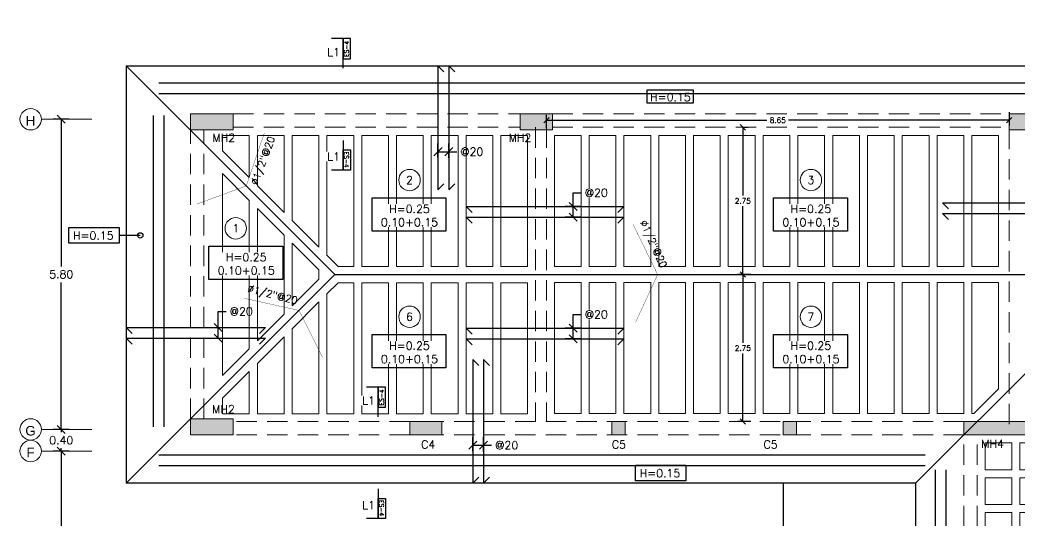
# Model space of a CAD drawing. Header units: metres. Extents: x -44 to 358, y -246 to 48.
# Drawn here: x 112.18 to 130.87, y -27.62 to -18.27 of the extents above; entities that cross this region are included whole.
import ezdxf
from ezdxf.enums import TextEntityAlignment as Align

# ---------------------------------------------------------------- set-up
doc = ezdxf.new("R2010")
doc.units = ezdxf.units.M
doc.header["$LTSCALE"] = 0.3
doc.header["$PDMODE"] = 3
doc.linetypes.add('Grid Line 1_2_', pattern=[22.225, 12.7, -3.175, 3.175, -3.175])
doc.linetypes.add('HIDDEN', pattern=[9.525, 6.35, -3.175])
for name, color, linetype, lineweight in [('0-S-GRID', 1, 'Continuous', 9), ('0-S-GRID-IDEN', 1, 'Continuous', 9), ('BOVEDILLA', 8, 'Continuous', 5), ('Columnas', 7, 'Continuous', 18), ('VIGAS', 1, 'HIDDEN', 15)]:
    doc.layers.add(name, color=color, linetype=linetype, lineweight=lineweight)
for name, color, linetype in [('ACERO', 5, 'Continuous'), ('BP', 3, 'Continuous'), ('DIMCOL', 4, 'Continuous'), ('DIMTEXTO', 4, 'Continuous'), ('HATCH', 8, 'Continuous'), ('REBAR', 5, 'Continuous'), ('TEXTOS', 4, 'Continuous')]:
    doc.layers.add(name, color=color, linetype=linetype)
doc.styles.add('Arial_2', font='arial.ttf', dxfattribs={"height": 0.2})
doc.styles.add('SMPLEX', font='simplex.shx')
doc.dimstyles.new('DIM-50', dxfattribs={"dimscale": 0.5, "dimtxt": 0.2, "dimasz": 0.2, "dimexe": 0.2, "dimexo": 0.2, "dimgap": 0.1, "dimtad": 0, "dimtih": 1, "dimtoh": 1, "dimzin": 0, "dimdsep": 46, "dimtxsty": 'SMPLEX', "dimblk1": 'OBLIQUE', "dimblk2": 'OBLIQUE', "dimsah": 1, "dimcen": 0.2, "dimclrd": 4, "dimclre": 4, "dimclrt": 4, "dimadec": 0, "dimazin": 0, "dimtfac": 1, "dimtmove": 0, "dimatfit": 3, "dimldrblk": 'OPEN30', "dimfxl": 0.3, "dimfxlon": 1, "dimtfill": 1, "dimtolj": 1, "dimtzin": 0, "dimarcsym": 0})
doc.dimstyles.new('DIM-75', dxfattribs={"dimscale": 0.75, "dimtxt": 0.2, "dimasz": 0.2, "dimexe": 0.2, "dimexo": 0.2, "dimgap": 0.1, "dimtad": 0, "dimtih": 1, "dimtoh": 1, "dimzin": 0, "dimdsep": 46, "dimtxsty": 'SMPLEX', "dimblk1": 'OBLIQUE', "dimblk2": 'OBLIQUE', "dimsah": 1, "dimcen": 0.2, "dimclrd": 4, "dimclre": 4, "dimclrt": 4, "dimadec": 0, "dimazin": 0, "dimtfac": 1, "dimtmove": 0, "dimatfit": 3, "dimldrblk": 'OBLIQUE', "dimfxl": 0.2, "dimfxlon": 1, "dimtfill": 1, "dimtolj": 1, "dimtzin": 0, "dimarcsym": 0})

# ---------------------------------------------------------------- blocks, each defined once
blk = doc.blocks.new('_OBLIQUE')
at = {"color": 0, "linetype": 'ByBlock'}
blk.add_line((-0.5, -0.5), (0.5, 0.5), dxfattribs=at)
blk = doc.blocks.new('*D1159')
at = {"layer": 'DEFPOINTS', "color": 0, "ltscale": 0.2, "transparency": 16777216}
for p in [(112.955, -26.328), (113.268, -26.328), (113.268, -31.922)]:
    blk.add_point(p, dxfattribs=at)
at = {"layer": 'DIMTEXTO', "color": 4, "lineweight": -2, "ltscale": 0.2, "transparency": 16777216}
for p, q in [((113.105, -26.328), (112.805, -26.328)), ((112.955, -26.328), (112.955, -28.975)), ((112.955, -31.922), (112.955, -29.275)), ((113.105, -31.922), (112.805, -31.922))]:
    blk.add_line(p, q, dxfattribs=at)
at = {"layer": 'DIMTEXTO', "color": 4, "lineweight": -2, "ltscale": 0.2, "transparency": 16777216, "xscale": 0.15, "yscale": 0.15, "zscale": 0.15}
for p, rotation in [((112.955, -26.328), 90), ((112.955, -31.922), 270)]:
    blk.add_blockref('_OBLIQUE', p, dxfattribs=dict(at, rotation=rotation))
at = {"layer": 'DIMTEXTO', "color": 4, "ltscale": 0.2, "transparency": 16777216, "insert": (112.955, -29.125), "char_height": 0.15, "attachment_point": 5, "style": 'SMPLEX', "bg_fill": 3, "box_fill_scale": 1.1, "bg_fill_color": 256, "bg_fill_true_color": 13158600, "bg_fill_transparency": 0}
blk.add_mtext('\\A1;5.59', dxfattribs=at)
blk = doc.blocks.new('*D1160')
at = {"layer": 'DEFPOINTS', "color": 0, "ltscale": 0.2, "transparency": 16777216}
for p in [(112.955, -25.924), (113.268, -25.924), (113.268, -26.328)]:
    blk.add_point(p, dxfattribs=at)
at = {"layer": 'DIMTEXTO', "color": 4, "lineweight": -2, "ltscale": 0.2, "transparency": 16777216}
for p, q in [((112.955, -25.924), (112.955, -25.774)), ((113.105, -25.924), (112.805, -25.924)), ((112.955, -25.924), (112.955, -25.976)), ((113.105, -26.328), (112.805, -26.328)), ((112.955, -26.328), (112.955, -26.276)), ((112.955, -26.328), (112.955, -26.478))]:
    blk.add_line(p, q, dxfattribs=at)
at = {"layer": 'DIMTEXTO', "color": 4, "lineweight": -2, "ltscale": 0.2, "transparency": 16777216, "xscale": 0.15, "yscale": 0.15, "zscale": 0.15}
for p, rotation in [((112.955, -25.924), 270), ((112.955, -26.328), 90)]:
    blk.add_blockref('_OBLIQUE', p, dxfattribs=dict(at, rotation=rotation))
at = {"layer": 'DIMTEXTO', "color": 4, "ltscale": 0.2, "transparency": 16777216, "insert": (112.955, -26.126), "char_height": 0.15, "attachment_point": 5, "style": 'SMPLEX', "bg_fill": 3, "box_fill_scale": 1.1, "bg_fill_color": 256, "bg_fill_true_color": 13158600, "bg_fill_transparency": 0}
blk.add_mtext('\\A1;0.40', dxfattribs=at)
blk = doc.blocks.new('*D1161')
at = {"layer": 'DEFPOINTS', "color": 0, "ltscale": 0.2, "transparency": 16777216}
for p in [(112.955, -20.128), (113.268, -20.128), (113.268, -25.924)]:
    blk.add_point(p, dxfattribs=at)
at = {"layer": 'DIMTEXTO', "color": 4, "lineweight": -2, "ltscale": 0.2, "transparency": 16777216}
for p, q in [((113.105, -20.128), (112.805, -20.128)), ((112.955, -20.128), (112.955, -22.876)), ((112.955, -25.924), (112.955, -23.176)), ((113.105, -25.924), (112.805, -25.924))]:
    blk.add_line(p, q, dxfattribs=at)
at = {"layer": 'DIMTEXTO', "color": 4, "lineweight": -2, "ltscale": 0.2, "transparency": 16777216, "xscale": 0.15, "yscale": 0.15, "zscale": 0.15}
for p, rotation in [((112.955, -20.128), 90), ((112.955, -25.924), 270)]:
    blk.add_blockref('_OBLIQUE', p, dxfattribs=dict(at, rotation=rotation))
at = {"layer": 'DIMTEXTO', "color": 4, "ltscale": 0.2, "transparency": 16777216, "insert": (112.955, -23.026), "char_height": 0.15, "attachment_point": 5, "style": 'SMPLEX', "bg_fill": 3, "box_fill_scale": 1.1, "bg_fill_color": 256, "bg_fill_true_color": 13158600, "bg_fill_transparency": 0}
blk.add_mtext('\\A1;5.80', dxfattribs=at)
blk = doc.blocks.new('*D1168')
at = {"layer": 'DEFPOINTS', "color": 0, "transparency": 16777216}
for p in [(115.213, -24.017), (115.886, -24.017), (115.213, -24.217)]:
    blk.add_point(p, dxfattribs=at)
at = {"layer": 'DIMTEXTO', "color": 4, "lineweight": -2, "transparency": 16777216}
for p, q in [((115.886, -24.017), (115.886, -23.719)), ((115.886, -23.719), (116.036, -23.719)), ((115.736, -24.017), (116.036, -24.017)), ((115.886, -24.217), (115.886, -24.017)), ((115.736, -24.217), (116.036, -24.217))]:
    blk.add_line(p, q, dxfattribs=at)
at = {"layer": 'DIMTEXTO', "color": 4, "lineweight": -2, "transparency": 16777216, "xscale": 0.15, "yscale": 0.15, "zscale": 0.15}
for p, rotation in [((115.886, -24.017), 90), ((115.886, -24.217), 270)]:
    blk.add_blockref('_OBLIQUE', p, dxfattribs=dict(at, rotation=rotation))
at = {"layer": 'DIMTEXTO', "color": 4, "transparency": 16777216, "insert": (116.318, -23.719), "char_height": 0.15, "attachment_point": 5, "style": 'SMPLEX', "bg_fill": 3, "box_fill_scale": 1.1, "bg_fill_color": 256, "bg_fill_true_color": 13158600, "bg_fill_transparency": 0}
blk.add_mtext('\\A1;@20', dxfattribs=at)
blk = doc.blocks.new('*D1181')
at = {"layer": 'ACERO', "color": 4, "lineweight": -2, "ltscale": 0.2, "transparency": 16777216}
for p, q in [((125.69, -20.278), (125.79, -20.278)), ((125.69, -20.278), (125.69, -21.554)), ((125.69, -23.03), (125.69, -21.754)), ((125.69, -23.03), (125.79, -23.03))]:
    blk.add_line(p, q, dxfattribs=at)
at = {"layer": 'DEFPOINTS', "color": 0, "ltscale": 0.2, "transparency": 16777216}
for p in [(125.69, -20.278), (125.69, -23.03), (125.69, -23.03)]:
    blk.add_point(p, dxfattribs=at)
at = {"layer": 'ACERO', "color": 4, "lineweight": -2, "ltscale": 0.2, "transparency": 16777216, "xscale": 0.1, "yscale": 0.1, "zscale": 0.1}
for p, rotation in [((125.69, -20.278), 90), ((125.69, -23.03), 270)]:
    blk.add_blockref('_OBLIQUE', p, dxfattribs=dict(at, rotation=rotation))
at = {"layer": 'ACERO', "color": 4, "ltscale": 0.2, "transparency": 16777216, "insert": (125.69, -21.654), "char_height": 0.1, "attachment_point": 5, "style": 'SMPLEX', "bg_fill": 3, "box_fill_scale": 1.1, "bg_fill_color": 256, "bg_fill_true_color": 13158600, "bg_fill_transparency": 0}
blk.add_mtext('\\A1;2.75', dxfattribs=at)
blk = doc.blocks.new('_Open30')
at = {"color": 0, "lineweight": -2}
for p, q in [((-1, 0.27), (0, 0)), ((0, 0), (-1, -0.27)), ((0, 0), (-1, 0))]:
    blk.add_line(p, q, dxfattribs=at)
blk = doc.blocks.new('*D1182')
at = {"layer": 'ACERO', "color": 4, "lineweight": -2, "ltscale": 0.2, "transparency": 16777216}
for p, q in [((122.019, -20.296), (122.019, -20.046)), ((122.019, -20.146), (126.141, -20.146)), ((130.668, -20.146), (126.546, -20.146)), ((130.668, -19.996), (130.668, -20.246))]:
    blk.add_line(p, q, dxfattribs=at)
at = {"layer": 'DEFPOINTS', "color": 0, "ltscale": 0.2, "transparency": 16777216}
for p in [(130.668, 0), (130.668, -20.146), (122.019, -20.508)]:
    blk.add_point(p, dxfattribs=at)
at = {"layer": 'ACERO', "color": 4, "lineweight": -2, "ltscale": 0.2, "transparency": 16777216, "xscale": 0.1, "yscale": 0.1, "zscale": 0.1, "rotation": 180}
blk.add_blockref('_OBLIQUE', (122.019, -20.146), dxfattribs=at)
at = {"layer": 'ACERO', "color": 4, "lineweight": -2, "ltscale": 0.2, "transparency": 16777216, "xscale": 0.1, "yscale": 0.1, "zscale": 0.1}
blk.add_blockref('_OBLIQUE', (130.668, -20.146), dxfattribs=at)
at = {"layer": 'ACERO', "color": 4, "ltscale": 0.2, "transparency": 16777216, "insert": (126.343, -20.146), "char_height": 0.1, "attachment_point": 5, "style": 'SMPLEX', "bg_fill": 3, "box_fill_scale": 1.1, "bg_fill_color": 256, "bg_fill_true_color": 13158600, "bg_fill_transparency": 0}
blk.add_mtext('\\A1;8.65', dxfattribs=at)
blk = doc.blocks.new('A$C29cb555f')
at = {"layer": 'HATCH'}
h = blk.add_hatch(color=256, dxfattribs=at)
h.dxf.hatch_style = 1
h.paths.add_polyline_path([(8.101, 20.208), (8.101, 19.908), (8.901, 19.908), (8.901, 20.208)])
h = blk.add_hatch(color=256, dxfattribs=at)
h.dxf.hatch_style = 1
h.paths.add_polyline_path([(14.263, 20.208), (14.263, 19.908), (14.863, 19.908), (14.863, 20.208)])
h = blk.add_hatch(color=256, dxfattribs=at)
h.dxf.hatch_style = 1
h.paths.add_polyline_path([(23.401, 20.208), (23.401, 19.908), (24.201, 19.908), (24.201, 20.208)])
h = blk.add_hatch(color=256, dxfattribs=at)
h.dxf.hatch_style = 1
h.paths.add_polyline_path([(8.101, 14.508), (8.101, 14.208), (8.901, 14.208), (8.901, 14.508)])
h = blk.add_hatch(color=256, dxfattribs=at)
h.dxf.hatch_style = 1
h.paths.add_polyline_path([(12.201, 14.458), (12.201, 14.208), (12.801, 14.208), (12.801, 14.458)])
h = blk.add_hatch(color=256, dxfattribs=at)
h.dxf.hatch_style = 1
h.paths.add_polyline_path([(15.976, 14.208), (16.226, 14.208), (16.226, 14.458), (15.976, 14.458)])
h = blk.add_hatch(color=256, dxfattribs=at)
h.dxf.hatch_style = 1
h.paths.add_polyline_path([(19.176, 14.208), (19.426, 14.208), (19.426, 14.458), (19.176, 14.458)])
h = blk.add_hatch(color=256, dxfattribs=at)
h.dxf.hatch_style = 1
h.paths.add_polyline_path([(22.801, 14.208), (22.551, 14.208), (22.551, 14.458), (24.501, 14.458), (24.501, 14.208)])
at = {"layer": 'Columnas'}
for points in [[(8.101, 20.208), (8.101, 19.908), (8.901, 19.908), (8.901, 20.208)], [(14.263, 20.208), (14.263, 19.908), (14.863, 19.908), (14.863, 20.208)], [(23.401, 20.208), (23.401, 19.908), (24.201, 19.908), (24.201, 20.208)], [(8.101, 14.508), (8.101, 14.208), (8.901, 14.208), (8.901, 14.508)], [(12.201, 14.458), (12.201, 14.208), (12.801, 14.208), (12.801, 14.458)], [(15.976, 14.208), (16.226, 14.208), (16.226, 14.458), (15.976, 14.458)], [(19.176, 14.208), (19.426, 14.208), (19.426, 14.458), (19.176, 14.458)]]:
    blk.add_lwpolyline(points, close=True, dxfattribs=at)
at = {"layer": 'DIMTEXTO', "ltscale": 0.2, "insert": (18.81, 14.104), "char_height": 0.15, "attachment_point": 1, "style": 'SMPLEX', "bg_fill": 3, "box_fill_scale": 1.2, "bg_fill_color": 256, "bg_fill_transparency": 0}
blk.add_mtext_dynamic_manual_height_columns('C5', width=0.23091, gutter_width=0.25, heights=[0], dxfattribs=at)
at = {"layer": 'DIMTEXTO', "ltscale": 0.2, "char_height": 0.15, "attachment_point": 1, "style": 'SMPLEX', "bg_fill": 3, "box_fill_scale": 1.2, "bg_fill_color": 256, "bg_fill_transparency": 0}
for s, width, insert in [('MH2', 0.23091, (8.512, 19.836)), ('MH2', 0.25407, (14.047, 19.836)), ('MH2', 0.23091, (8.506, 14.763)), ('C4', 0.23091, (12.412, 14.104)), ('C5', 0.23091, (15.976, 14.104)), ('MH4', 0.23091, (22.878, 14.115))]:
    blk.add_mtext_dynamic_manual_height_columns(s, width=width, gutter_width=0.25, heights=[0], dxfattribs=dict(at, insert=insert))
at = {"layer": 'Columnas'}
blk.add_lwpolyline([(22.551, 14.458), (24.501, 14.458), (24.501, 14.208), (22.551, 14.208)], close=True, dxfattribs=at)
blk = doc.blocks.new('*D1190')
at = {"layer": 'DEFPOINTS', "color": 0, "transparency": 16777216}
for p in [(119.994, -20.733), (119.994, -20.994), (120.194, -20.999)]:
    blk.add_point(p, dxfattribs=at)
at = {"layer": 'DIMTEXTO', "color": 4, "lineweight": -2, "transparency": 16777216}
for p, q in [((119.994, -20.844), (119.994, -20.583)), ((119.994, -20.733), (120.194, -20.733)), ((120.194, -20.849), (120.194, -20.583)), ((120.194, -20.733), (120.344, -20.733))]:
    blk.add_line(p, q, dxfattribs=at)
at = {"layer": 'DIMTEXTO', "color": 4, "lineweight": -2, "transparency": 16777216, "xscale": 0.15, "yscale": 0.15, "zscale": 0.15, "rotation": 180}
blk.add_blockref('_OBLIQUE', (119.994, -20.733), dxfattribs=at)
at = {"layer": 'DIMTEXTO', "color": 4, "lineweight": -2, "transparency": 16777216, "xscale": 0.15, "yscale": 0.15, "zscale": 0.15}
blk.add_blockref('_OBLIQUE', (120.194, -20.733), dxfattribs=at)
at = {"layer": 'DIMTEXTO', "color": 4, "transparency": 16777216, "insert": (120.626, -20.733), "char_height": 0.15, "attachment_point": 5, "style": 'SMPLEX', "bg_fill": 3, "box_fill_scale": 1.1, "bg_fill_color": 256, "bg_fill_true_color": 13158600, "bg_fill_transparency": 0}
blk.add_mtext('\\A1;@20', dxfattribs=at)
blk = doc.blocks.new('*D1201')
at = {"layer": 'DEFPOINTS', "color": 0, "ltscale": 0.2, "transparency": 16777216}
for p in [(126.118, -23.03), (125.69, -25.778), (126.118, -25.778)]:
    blk.add_point(p, dxfattribs=at)
at = {"layer": 'DIMTEXTO', "color": 4, "lineweight": -2, "ltscale": 0.2, "transparency": 16777216}
for p, q in [((125.84, -23.03), (125.59, -23.03)), ((125.69, -23.03), (125.69, -24.304)), ((125.69, -25.778), (125.69, -24.504)), ((125.84, -25.778), (125.59, -25.778))]:
    blk.add_line(p, q, dxfattribs=at)
at = {"layer": 'DIMTEXTO', "color": 4, "lineweight": -2, "ltscale": 0.2, "transparency": 16777216, "xscale": 0.1, "yscale": 0.1, "zscale": 0.1}
for p, rotation in [((125.69, -23.03), 90), ((125.69, -25.778), 270)]:
    blk.add_blockref('_OBLIQUE', p, dxfattribs=dict(at, rotation=rotation))
at = {"layer": 'DIMTEXTO', "color": 4, "ltscale": 0.2, "transparency": 16777216, "insert": (125.69, -24.404), "char_height": 0.1, "attachment_point": 5, "style": 'SMPLEX', "bg_fill": 3, "box_fill_scale": 1.1, "bg_fill_color": 256, "bg_fill_true_color": 13158600, "bg_fill_transparency": 0}
blk.add_mtext('\\A1;2.75', dxfattribs=at)
blk = doc.blocks.new('*U1246')
at = {"layer": 'BOVEDILLA'}
blk.add_lwpolyline([(-0.25, -0.25), (0.25, -0.25), (0.25, 0.25), (-0.25, 0.25)], close=True, dxfattribs=at)
blk = doc.blocks.new('*U1247')
at = {"layer": 'BOVEDILLA', "color": 0, "linetype": 'ByBlock', "lineweight": -2, "transparency": 16777216}
for p in [(0, 0), (0.65, 0), (1.3, 0), (1.95, 0), (2.6, 0), (3.25, 0), (3.9, 0), (4.55, 0), (5.2, 0), (0, -0.65), (0.65, -0.65), (1.3, -0.65), (1.95, -0.65), (2.6, -0.65), (3.25, -0.65), (3.9, -0.65), (4.55, -0.65), (5.2, -0.65), (0, -1.3), (0.65, -1.3), (1.3, -1.3), (1.95, -1.3), (2.6, -1.3), (3.25, -1.3), (3.9, -1.3), (4.55, -1.3), (5.2, -1.3), (0, -1.95), (0.65, -1.95), (1.3, -1.95), (1.95, -1.95), (2.6, -1.95), (3.25, -1.95), (3.9, -1.95), (4.55, -1.95), (5.2, -1.95), (0, -2.6), (0.65, -2.6), (1.3, -2.6), (1.95, -2.6), (2.6, -2.6), (3.25, -2.6), (3.9, -2.6), (4.55, -2.6), (5.2, -2.6), (0, -3.25), (0.65, -3.25), (1.3, -3.25), (1.95, -3.25), (2.6, -3.25), (3.25, -3.25), (3.9, -3.25), (4.55, -3.25), (5.2, -3.25), (0, -3.9), (0.65, -3.9), (1.3, -3.9), (1.95, -3.9), (2.6, -3.9), (3.25, -3.9), (3.9, -3.9), (4.55, -3.9), (5.2, -3.9), (0, -4.55), (0.65, -4.55), (1.3, -4.55), (1.95, -4.55), (2.6, -4.55), (3.25, -4.55), (3.9, -4.55), (4.55, -4.55), (5.2, -4.55), (0, -5.2), (0.65, -5.2), (1.3, -5.2), (1.95, -5.2), (2.6, -5.2), (3.25, -5.2), (3.9, -5.2), (4.55, -5.2), (5.2, -5.2), (0, -5.85), (0.65, -5.85), (1.3, -5.85), (1.95, -5.85), (2.6, -5.85), (3.25, -5.85), (3.9, -5.85), (4.55, -5.85), (5.2, -5.85), (0, -6.5), (0.65, -6.5), (1.3, -6.5), (1.95, -6.5), (2.6, -6.5), (3.25, -6.5), (3.9, -6.5), (4.55, -6.5), (5.2, -6.5), (0, -7.15), (0.65, -7.15), (1.3, -7.15), (1.95, -7.15), (2.6, -7.15), (3.25, -7.15), (3.9, -7.15), (4.55, -7.15), (5.2, -7.15)]:
    blk.add_blockref('*U1246', p, dxfattribs=at)
blk = doc.blocks.new('*U1252')
at = {"layer": 'BOVEDILLA'}
blk.add_lwpolyline([(-0.25, 1.224), (0.25, 1.224), (0.25, -1.224), (-0.25, -1.224)], close=True, dxfattribs=at)
blk = doc.blocks.new('*U1253')
at = {"layer": 'BOVEDILLA', "color": 0, "linetype": 'ByBlock', "lineweight": -2, "transparency": 16777216}
for p in [(0, 0), (0.65, 0), (1.3, 0), (1.95, 0), (2.6, 0), (3.25, 0), (3.9, 0), (4.55, 0), (5.2, 0), (5.85, 0), (6.5, 0), (7.15, 0)]:
    blk.add_blockref('*U1252', p, dxfattribs=at)
blk = doc.blocks.new('*U1254')
at = {"layer": 'BOVEDILLA'}
blk.add_lwpolyline([(-0.25, 1.224), (0.25, 1.224), (0.25, -1.224), (-0.25, -1.224)], close=True, dxfattribs=at)
blk = doc.blocks.new('*U1255')
at = {"layer": 'BOVEDILLA', "color": 0, "linetype": 'ByBlock', "lineweight": -2, "transparency": 16777216}
for p in [(0, 0), (0.65, 0), (1.3, 0), (1.95, 0), (2.6, 0), (3.25, 0), (3.9, 0), (4.55, 0), (5.2, 0), (5.85, 0), (6.5, 0), (7.15, 0), (7.8, 0)]:
    blk.add_blockref('*U1254', p, dxfattribs=at)
blk = doc.blocks.new('*D1256')
at = {"layer": 'DEFPOINTS', "color": 0, "transparency": 16777216}
for p in [(120.644, -26.219), (120.644, -26.481), (120.844, -26.485)]:
    blk.add_point(p, dxfattribs=at)
at = {"layer": 'DIMTEXTO', "color": 4, "lineweight": -2, "transparency": 16777216}
for p, q in [((120.644, -26.331), (120.644, -26.069)), ((120.844, -26.335), (120.844, -26.069)), ((120.644, -26.219), (120.844, -26.219)), ((120.844, -26.219), (120.994, -26.219))]:
    blk.add_line(p, q, dxfattribs=at)
at = {"layer": 'DIMTEXTO', "color": 4, "lineweight": -2, "transparency": 16777216, "xscale": 0.15, "yscale": 0.15, "zscale": 0.15, "rotation": 180}
blk.add_blockref('_OBLIQUE', (120.644, -26.219), dxfattribs=at)
at = {"layer": 'DIMTEXTO', "color": 4, "lineweight": -2, "transparency": 16777216, "xscale": 0.15, "yscale": 0.15, "zscale": 0.15}
blk.add_blockref('_OBLIQUE', (120.844, -26.219), dxfattribs=at)
at = {"layer": 'DIMTEXTO', "color": 4, "transparency": 16777216, "insert": (121.277, -26.219), "char_height": 0.15, "attachment_point": 5, "style": 'SMPLEX', "bg_fill": 3, "box_fill_scale": 1.1, "bg_fill_color": 256, "bg_fill_true_color": 13158600, "bg_fill_transparency": 0}
blk.add_mtext('\\A1;@20', dxfattribs=at)
blk = doc.blocks.new('*D1259')
at = {"layer": 'DEFPOINTS', "color": 0, "transparency": 16777216}
for p in [(123.053, -24.032), (122.52, -24.232), (123.053, -24.232)]:
    blk.add_point(p, dxfattribs=at)
at = {"layer": 'DIMTEXTO', "color": 4, "lineweight": -2, "transparency": 16777216}
for p, q in [((122.52, -24.032), (122.52, -23.775)), ((122.52, -23.775), (122.67, -23.775)), ((122.67, -24.032), (122.37, -24.032)), ((122.52, -24.232), (122.52, -24.032)), ((122.67, -24.232), (122.37, -24.232))]:
    blk.add_line(p, q, dxfattribs=at)
at = {"layer": 'DIMTEXTO', "color": 4, "lineweight": -2, "transparency": 16777216, "xscale": 0.15, "yscale": 0.15, "zscale": 0.15}
for p, rotation in [((122.52, -24.032), 90), ((122.52, -24.232), 270)]:
    blk.add_blockref('_OBLIQUE', p, dxfattribs=dict(at, rotation=rotation))
at = {"layer": 'DIMTEXTO', "color": 4, "transparency": 16777216, "insert": (122.952, -23.775), "char_height": 0.15, "attachment_point": 5, "style": 'SMPLEX', "bg_fill": 3, "box_fill_scale": 1.1, "bg_fill_color": 256, "bg_fill_true_color": 13158600, "bg_fill_transparency": 0}
blk.add_mtext('\\A1;@20', dxfattribs=at)
blk = doc.blocks.new('*D1260')
at = {"layer": 'DEFPOINTS', "color": 0, "transparency": 16777216}
for p in [(123.053, -21.757), (122.52, -21.957), (123.053, -21.957)]:
    blk.add_point(p, dxfattribs=at)
at = {"layer": 'DIMTEXTO', "color": 4, "lineweight": -2, "transparency": 16777216}
for p, q in [((122.52, -21.757), (122.52, -21.5)), ((122.52, -21.5), (122.67, -21.5)), ((122.67, -21.757), (122.37, -21.757)), ((122.52, -21.957), (122.52, -21.757)), ((122.67, -21.957), (122.37, -21.957))]:
    blk.add_line(p, q, dxfattribs=at)
at = {"layer": 'DIMTEXTO', "color": 4, "lineweight": -2, "transparency": 16777216, "xscale": 0.15, "yscale": 0.15, "zscale": 0.15}
for p, rotation in [((122.52, -21.757), 90), ((122.52, -21.957), 270)]:
    blk.add_blockref('_OBLIQUE', p, dxfattribs=dict(at, rotation=rotation))
at = {"layer": 'DIMTEXTO', "color": 4, "transparency": 16777216, "insert": (122.952, -21.5), "char_height": 0.15, "attachment_point": 5, "style": 'SMPLEX', "bg_fill": 3, "box_fill_scale": 1.1, "bg_fill_color": 256, "bg_fill_true_color": 13158600, "bg_fill_transparency": 0}
blk.add_mtext('\\A1;@20', dxfattribs=at)

msp = doc.modelspace()

# ---------------------------------------------------------------- linework, layer by layer
at = {"layer": '0-S-GRID', "linetype": 'Grid Line 1_2_'}
for p, q in [((112.5836726, -20.1277409), (113.5236726, -20.1277409)), ((112.5836727, -20.1277409), (113.5236727, -20.1277409)), ((112.5836726, -25.9235269), (113.5236726, -25.9235269)), ((112.5836727, -25.9235269), (113.5236727, -25.9235269)), ((112.5836726, -26.3277409), (113.5236726, -26.3277409)), ((112.5836727, -26.3277409), (113.5236727, -26.3277409))]:
    msp.add_line(p, q, dxfattribs=at)
at = {"layer": '0-S-GRID-IDEN'}
for centre in [(112.3836726, -20.1277409), (112.3836726, -25.9235269), (112.3836726, -26.3277409)]:
    msp.add_circle(centre, 0.2, dxfattribs=at)
at = {"layer": 'ACERO', "ltscale": 0.2}
for p, q in [((114.6801727, -25.8746359), (114.6801727, -20.0540465)), ((114.8801727, -25.8746359), (114.8801727, -20.0540465))]:
    msp.add_line(p, q, dxfattribs=at)
at = {"layer": 'ACERO'}
for points in [[(114.280516, -24.129219), (114.168016, -24.016719), (116.7700797, -24.016719), (116.6575797, -24.1292189)], [(114.2805159, -24.329219), (114.1680159, -24.216719), (116.7700796, -24.216719), (116.6575796, -24.3292189)]]:
    msp.add_lwpolyline(points, dxfattribs=at)
at = {"layer": 'BP', "ltscale": 0.2}
for p, q in [((114.1680159, -19.129871), (114.1680159, -26.929871)), ((114.1680159, -19.129871), (142.2180161, -19.129871)), ((114.168016, -19.129871), (118.068016, -23.029871)), ((114.168016, -26.929871), (118.068016, -23.029871)), ((118.068016, -23.029871), (132.8680161, -23.029871)), ((128.9147555, -26.929871), (132.8147555, -23.029871)), ((128.9147555, -26.929871), (114.1680159, -26.929871)), ((128.9147555, -26.929871), (128.9147555, -33.1189486))]:
    msp.add_line(p, q, dxfattribs=at)
at = {"layer": 'TEXTOS', "color": 6, "linetype": 'Continuous', "ltscale": 0.01}
msp.add_line((118.3567957, -18.6187261), (118.0033045, -18.6187263), dxfattribs=at)
at = {"layer": 'TEXTOS', "color": 5, "linetype": 'Continuous', "ltscale": 0.01}
msp.add_line((118.2207591, -19.1729281), (118.2207595, -18.6187262), dxfattribs=at)
at = {"layer": 'TEXTOS', "color": 8, "linetype": 'Continuous', "ltscale": 0.01}
msp.add_lwpolyline([(118.3567931, -18.6187263), (118.2207591, -18.6187262), (118.2207588, -18.9947298), (118.3567928, -18.9947299)], close=True, dxfattribs=at)
at = {"layer": 'VIGAS', "ltscale": 0.2}
for p, q in [((116.168016, -20.0277409), (121.5303173, -20.0277409)), ((122.1303173, -20.0277409), (130.668016, -20.0277409)), ((115.368016, -25.7277409), (115.368016, -20.3277409)), ((115.618016, -25.7277409), (115.618016, -20.3277409)), ((116.168016, -20.2777409), (121.5303173, -20.2777409)), ((121.818616, -20.2777409), (121.818616, -25.7777409)), ((122.018616, -20.2777409), (122.018616, -25.7777409)), ((122.1303173, -20.2777409), (130.668016, -20.2777409)), ((130.668016, -25.8277409), (130.668016, -20.3277409)), ((119.4686629, -25.7777409), (116.168016, -25.7777409)), ((129.818016, -25.7777409), (120.0686629, -25.7777409)), ((119.4686629, -26.0277409), (116.168016, -26.0277409)), ((129.818016, -26.0277409), (120.0686629, -26.0277409)), ((129.818016, -34.0168185), (129.8168856, -26.0277409)), ((130.068016, -34.0167831), (130.0668856, -26.0277055))]:
    msp.add_line(p, q, dxfattribs=at)

# ---------------------------------------------------------------- texts
at = {"layer": 'DIMTEXTO', "char_height": 0.1785937, "width": 0.168354375, "attachment_point": 5, "style": 'Arial_2'}
for s, insert in [('H', (112.3799883, -20.1546686)), ('G', (112.3799883, -25.9504547)), ('F', (112.3799883, -26.3546686))]:
    msp.add_mtext(s, dxfattribs=dict(at, insert=insert))
at = {"layer": 'TEXTOS', "color": 4, "ltscale": 0.5, "insert": (118.2852195, -18.8142288), "char_height": 0.08249794, "attachment_point": 5, "rotation": 89.2226415, "style": 'SMPLEX'}
msp.add_mtext('ES-4', dxfattribs=at)

# ---------------------------------------------------------------- next in the draw order: texts
at = {"layer": 'DIMTEXTO', "color": 4, "lineweight": -3, "insert": (118.0443209, -18.8705648), "char_height": 0.14999625, "attachment_point": 5, "style": 'SMPLEX', "bg_fill": 3, "box_fill_scale": 1.1, "bg_fill_color": 256, "bg_fill_true_color": 13158600, "bg_fill_transparency": 0}
msp.add_mtext('L1', dxfattribs=at)

# ---------------------------------------------------------------- next in the draw order: dimensions: what is measured, and where the dimension line sits
at = {"layer": 'ACERO', "ltscale": 0.2}
dim = msp.add_linear_dim(base=(125.6902745, -23.029871), p1=(125.6902745, -20.2777409), p2=(125.6902745, -23.029871), angle=90, dimstyle='DIM-50', dxfattribs=at)
dim.commit()
dim.dimension.update_dxf_attribs({"geometry": '*D1181', "text_midpoint": (125.6902745, -21.6538059)})
at = {"layer": 'DIMTEXTO'}
dim = msp.add_linear_dim(base=(115.8859766, -24.0167191), p1=(115.2132229, -24.2167191), p2=(115.2132229, -24.0167191), angle=270.00002573, text='@20', dimstyle='DIM-75', dxfattribs=at)
dim.commit()
dim.dimension.update_dxf_attribs({"geometry": '*D1168', "text_midpoint": (116.3181194, -23.7190036), "dimtype": 160})
at = {"layer": 'DIMTEXTO', "ltscale": 0.2}
dim = msp.add_linear_dim(base=(112.9545814, -26.3277409), p1=(113.2679148, -31.9222797), p2=(113.2679148, -26.3277409), angle=90, dimstyle='DIM-75', override={"dimtmove": 1}, dxfattribs=at)
dim.commit()
dim.dimension.update_dxf_attribs({"geometry": '*D1159', "text_midpoint": (112.9545814, -29.1250103)})

# ---------------------------------------------------------------- next in the draw order: dimensions: what is measured, and where the dimension line sits
at = {"layer": 'ACERO', "ltscale": 0.2}
dim = msp.add_linear_dim(base=(130.668016, -20.1460074), p1=(122.018616, -20.5083354), p2=(130.668016, 0), dimstyle='DIM-50', dxfattribs=at)
dim.commit()
dim.dimension.update_dxf_attribs({"geometry": '*D1182', "text_midpoint": (126.343316, -20.1460074)})
at = {"layer": 'DIMTEXTO', "ltscale": 0.2}
dim = msp.add_linear_dim(base=(112.9545814, -25.9235269), p1=(113.2679148, -26.3277409), p2=(113.2679148, -25.9235269), angle=90, dimstyle='DIM-75', override={"dimtmove": 1}, dxfattribs=at)
dim.commit()
dim.dimension.update_dxf_attribs({"geometry": '*D1160', "text_midpoint": (112.9545814, -26.1256339)})

# ---------------------------------------------------------------- next in the draw order: linework, layer by layer
at = {"layer": 'ACERO'}
msp.add_line((141.4982874, -19.4538599), (114.7801602, -19.4538599), dxfattribs=at)

# ---------------------------------------------------------------- next in the draw order: block references
at = {"layer": 'DIMTEXTO', "ltscale": 0.2}
msp.add_blockref('A$C29cb555f', (107.2673609, -40.2354436), dxfattribs=at)

# ---------------------------------------------------------------- next in the draw order: texts
at = {"layer": 'DIMTEXTO', "color": 4, "insert": (124.3370219, -19.7127871), "char_height": 0.15, "attachment_point": 5, "rotation": 0.00000001, "style": 'SMPLEX', "bg_fill": 3, "box_fill_scale": 1.1, "bg_fill_color": 256, "bg_fill_true_color": 13158600, "bg_fill_transparency": 0}
msp.add_mtext('\\A1;H=0.15', dxfattribs=at)

# ---------------------------------------------------------------- next in the draw order: dimensions: what is measured, and where the dimension line sits
at = {"layer": 'DIMTEXTO', "ltscale": 0.2}
dim = msp.add_linear_dim(base=(112.9545814, -20.1277409), p1=(113.2679148, -25.9235269), p2=(113.2679148, -20.1277409), angle=90, dimstyle='DIM-75', override={"dimtmove": 1}, dxfattribs=at)
dim.commit()
dim.dimension.update_dxf_attribs({"geometry": '*D1161', "text_midpoint": (112.9545814, -23.0256339)})

# ---------------------------------------------------------------- next in the draw order: linework, layer by layer
at = {"layer": '0-S-GRID-IDEN'}
for centre in [(119.4617429, -21.2638766), (126.9617429, -21.2638766), (116.2157563, -22.1654016), (119.4617429, -23.8188458), (126.9617429, -23.8188458)]:
    msp.add_circle(centre, 0.20025, dxfattribs=at)
at = {"layer": 'ACERO'}
for p, q in [((141.4982874, -19.6538599), (114.7801602, -19.6538599)), ((129.0958192, -26.405882), (114.7801602, -26.405882)), ((129.0958192, -26.605882), (114.7801602, -26.605882))]:
    msp.add_line(p, q, dxfattribs=at)
at = {"layer": 'ACERO', "ltscale": 0.2}
for p, q in [((129.2884742, -33.3278049), (129.2884742, -26.6804582)), ((129.4884742, -33.3278049), (129.4884742, -26.6804582))]:
    msp.add_line(p, q, dxfattribs=at)
at = {"layer": 'ACERO'}
for points in [[(120.1060221, -19.2423709), (119.993522, -19.129871), (119.993522, -21.4437608), (120.106022, -21.3312608)], [(120.3060221, -19.2423708), (120.1935221, -19.1298709), (120.1935221, -21.4437607), (120.306022, -21.3312607)], [(120.631116, -21.8694255), (120.518616, -21.7569254), (123.468616, -21.7569254), (123.356116, -21.8694254)], [(129.5305159, -21.8016075), (129.418016, -21.6891074), (132.368016, -21.6891074), (132.2555159, -21.8016074)], [(120.6311159, -22.0694255), (120.5186159, -21.9569255), (123.4686159, -21.9569255), (123.3561159, -22.0694254)], [(129.5305158, -22.0016075), (129.4180159, -21.8891075), (132.3680159, -21.8891075), (132.2555158, -22.0016074)], [(120.631116, -24.1443184), (120.518616, -24.0318183), (123.468616, -24.0318183), (123.356116, -24.1443183)], [(120.6311159, -24.3443184), (120.5186159, -24.2318184), (123.4686159, -24.2318184), (123.3561159, -24.3443183)], [(120.7568828, -24.7284811), (120.6443827, -24.6159811), (120.6443827, -26.929871), (120.7568827, -26.8173709)], [(120.9568827, -24.728481), (120.8443827, -24.615981), (120.8443827, -26.9298709), (120.9568826, -26.8173708)]]:
    msp.add_lwpolyline(points, dxfattribs=at)
at = {"layer": 'BOVEDILLA'}
for points in [[(117.768616, -20.429871), (117.268616, -20.429871), (117.268616, -22.0183389), (117.768616, -22.5183389)], [(118.418616, -20.429871), (117.918616, -20.429871), (117.918616, -22.6683389), (118.128018, -22.8777409), (118.418616, -22.8777409)], [(119.068616, -20.429871), (118.568616, -20.429871), (118.568616, -22.8777409), (119.068616, -22.8777409)], [(119.718616, -20.429871), (119.218616, -20.429871), (119.218616, -22.8777409), (119.718616, -22.8777409)], [(121.668616, -20.429871), (121.168616, -20.429871), (121.168616, -22.8777409), (121.668616, -22.8777409)], [(118.418616, -25.629871), (117.918616, -25.629871), (117.918616, -23.391403), (118.128018, -23.1820011), (118.418616, -23.1820011)], [(119.068616, -25.629871), (118.568616, -25.629871), (118.568616, -23.1820011), (119.068616, -23.1820011)], [(119.718616, -25.629871), (119.218616, -25.629871), (119.218616, -23.1820011), (119.718616, -23.1820011)], [(120.368616, -25.629871), (119.868616, -25.629871), (119.868616, -23.1820011), (120.368616, -23.1820011)], [(121.018616, -25.629871), (120.518616, -25.629871), (120.518616, -23.1820011), (121.018616, -23.1820011)], [(121.668616, -25.629871), (121.168616, -25.629871), (121.168616, -23.1820011), (121.668616, -23.1820011)], [(129.968616, -23.179871), (130.468616, -23.179871), (130.468616, -25.1638785), (130.0047536, -25.6277409), (129.968616, -25.6277409)], [(117.118616, -25.629871), (116.618616, -25.629871), (116.618616, -24.691403), (117.118616, -24.191403)], [(116.468616, -25.629871), (115.968616, -25.629871), (115.968616, -25.341403), (116.468616, -24.841403)]]:
    msp.add_lwpolyline(points, close=True, dxfattribs=at)
at = {"layer": 'BP', "color": 8, "ltscale": 0.2}
msp.add_lwpolyline([(126.4423609, -26.929871), (126.4423609, -31.8222797), (117.6673609, -31.8222797), (117.6673609, -38.4168185), (122.3680159, -38.4168185)], dxfattribs=at)
at = {"layer": 'DIMTEXTO', "color": 4}
msp.add_lwpolyline([(123.9009553, -19.5780302), (124.7611284, -19.5780302), (124.7611284, -19.8270309), (123.9009553, -19.8270309)], close=True, dxfattribs=at)
at = {"layer": 'DIMTEXTO', "ltscale": 0.2}
for points in [[(118.7629502, -21.5980546), (120.1428684, -21.5980546), (120.1428684, -22.2178299), (118.7629502, -22.2178299)], [(126.2629502, -21.5980546), (127.6428684, -21.5980546), (127.6428684, -22.2178299), (126.2629502, -22.2178299)], [(118.7629502, -24.1530238), (120.1428684, -24.1530238), (120.1428684, -24.7727991), (118.7629502, -24.7727991)], [(126.2629502, -24.1530238), (127.6428684, -24.1530238), (127.6428684, -24.7727991), (126.2629502, -24.7727991)]]:
    msp.add_lwpolyline(points, close=True, dxfattribs=at)
at = {"layer": 'REBAR', "color": 6, "const_width": 0.00576}
for points in [[(115.492866, -21.7109907), (116.4113006, -21.3731556), (116.7503927, -20.3803793)], [(123.6878664, -23.9181878), (124.0984123, -23.029871), (123.6361878, -22.0880978)], [(117.8356505, -24.5752937), (117.3977467, -23.7001394), (116.3734117, -23.473587)]]:
    msp.add_lwpolyline(points, dxfattribs=at)
at = {"layer": 'TEXTOS', "color": 5, "linetype": 'Continuous', "ltscale": 0.01}
for p, q in [((118.2207591, -20.5225489), (118.2207595, -21.0767508)), ((118.8745626, -25.6857063), (118.8745631, -25.1315044)), ((118.8745626, -27.0353271), (118.8745631, -27.5895291))]:
    msp.add_line(p, q, dxfattribs=at)
at = {"layer": 'TEXTOS', "color": 6, "linetype": 'Continuous', "ltscale": 0.01}
for p, q in [((118.3567957, -21.0767509), (118.0033045, -21.0767506)), ((119.0105993, -25.1315043), (118.657108, -25.1315046)), ((119.0105993, -27.5895292), (118.657108, -27.5895289))]:
    msp.add_line(p, q, dxfattribs=at)
at = {"layer": 'TEXTOS', "color": 8, "linetype": 'Continuous', "ltscale": 0.01}
for points in [[(118.3567931, -21.0767507), (118.2207591, -21.0767508), (118.2207588, -20.7007472), (118.3567928, -20.7007471)], [(119.0105966, -25.1315045), (118.8745626, -25.1315044), (118.8745623, -25.507508), (119.0105963, -25.5075081)], [(119.0105966, -27.5895289), (118.8745626, -27.5895291), (118.8745623, -27.2135254), (119.0105963, -27.2135253)]]:
    msp.add_lwpolyline(points, close=True, dxfattribs=at)

# ---------------------------------------------------------------- next in the draw order: block references
at = {"layer": 'BOVEDILLA'}
msp.add_blockref('*U1247', (130.4668856, -26.4277055), dxfattribs=at)

# ---------------------------------------------------------------- next in the draw order: texts
at = {"layer": 'DIMTEXTO', "style": 'SMPLEX'}
for s, p in [('2', (119.4617429, -21.2638766)), ('3', (126.9617429, -21.2638766)), ('1', (116.2157563, -22.1654016)), ('6', (119.4617429, -23.8188458)), ('7', (126.9617429, -23.8188458))]:
    msp.add_text(s, height=0.15, dxfattribs=at).set_placement(p, align=Align.MIDDLE_CENTER)
at = {"layer": 'DIMTEXTO', "color": 4, "insert": (113.5528821, -22.3007596), "char_height": 0.15, "attachment_point": 5, "rotation": 0.00000001, "style": 'SMPLEX', "bg_fill": 3, "box_fill_scale": 1.1, "bg_fill_color": 256, "bg_fill_true_color": 13158600, "bg_fill_transparency": 0}
msp.add_mtext('\\A1;H=0.15', dxfattribs=at)
at = {"layer": 'TEXTOS', "color": 4, "ltscale": 0.5, "char_height": 0.08249794, "attachment_point": 5, "style": 'SMPLEX'}
for insert, rotation in [((118.2852195, -20.8812482), 270.7773585), ((118.939023, -25.3270071), 89.2226415), ((118.939023, -27.3940264), 270.7773585)]:
    msp.add_mtext('ES-4', dxfattribs=dict(at, insert=insert, rotation=rotation))

# ---------------------------------------------------------------- next in the draw order: dimensions: what is measured, and where the dimension line sits
at = {"layer": 'DIMTEXTO', "ltscale": 0.2}
dim = msp.add_linear_dim(base=(125.6902745, -25.7777409), p1=(126.1177276, -23.029871), p2=(126.1177276, -25.7777409), angle=90, dimstyle='DIM-50', dxfattribs=at)
dim.commit()
dim.dimension.update_dxf_attribs({"geometry": '*D1201', "text_midpoint": (125.6902745, -24.4038059)})

# ---------------------------------------------------------------- next in the draw order: linework, layer by layer
at = {"layer": 'DIMTEXTO', "color": 4}
msp.add_lwpolyline([(113.0967647, -22.1520062), (114.0335201, -22.1520062), (114.0335201, -22.4432331), (113.0967647, -22.4432331)], close=True, dxfattribs=at)

# ---------------------------------------------------------------- next in the draw order: block references
at = {"layer": 'BOVEDILLA'}
msp.add_blockref('*U1253', (122.418616, -24.4038059), dxfattribs=at)

# ---------------------------------------------------------------- next in the draw order: texts
at = {"layer": 'DIMCOL', "color": 4, "char_height": 0.135, "attachment_point": 5, "style": 'SMPLEX', "bg_fill": 3, "box_fill_scale": 1.1, "bg_fill_color": 256, "bg_fill_true_color": 13158600, "bg_fill_transparency": 0}
for insert, rotation in [((116.7410027, -20.9075609), 69.29318586), ((124.0023218, -22.4675113), 294.29318586), ((116.898366, -23.4242757), 345.67991095)]:
    msp.add_mtext('\\A1;∅1/2"@20', dxfattribs=dict(at, insert=insert, rotation=rotation))
at = {"layer": 'DIMTEXTO', "color": 4, "lineweight": -3, "char_height": 0.14999625, "attachment_point": 5, "style": 'SMPLEX', "bg_fill": 3, "box_fill_scale": 1.1, "bg_fill_color": 256, "bg_fill_true_color": 13158600, "bg_fill_transparency": 0}
for insert in [(118.0443209, -20.8249122), (118.6981244, -25.3833431), (118.6981244, -27.3376904)]:
    msp.add_mtext('L1', dxfattribs=dict(at, insert=insert))
at = {"layer": 'DIMTEXTO', "color": 4, "char_height": 0.15, "attachment_point": 5, "rotation": 0.00000001, "style": 'SMPLEX', "bg_fill": 3, "box_fill_scale": 1.1, "bg_fill_color": 256, "bg_fill_true_color": 13158600, "bg_fill_transparency": 0}
for s, insert in [('\\A1;H=0.25\\P0.10+0.15', (119.4610899, -24.4835718)), ('\\A1;H=0.15', (124.1413527, -26.7421664))]:
    msp.add_mtext(s, dxfattribs=dict(at, insert=insert))

# ---------------------------------------------------------------- next in the draw order: dimensions: what is measured, and where the dimension line sits
at = {"layer": 'DIMTEXTO'}
for base, p1, p2, picture, middle in [((119.993522, -20.7327464), (120.1935221, -20.998513), (119.993522, -20.9944539), '*D1190', (120.6256649, -20.7327464)), ((120.6443827, -26.2188566), (120.8443827, -26.4846232), (120.6443827, -26.4805641), '*D1256', (121.2765256, -26.2188566))]:
    dim = msp.add_linear_dim(base=base, p1=p1, p2=p2, angle=359.99997427, text='@20', dimstyle='DIM-75', dxfattribs=at)
    dim.commit()
    dim.dimension.update_dxf_attribs({"geometry": picture, "text_midpoint": middle, "dimtype": 160})

# ---------------------------------------------------------------- next in the draw order: leaders
at = {"layer": 'DIMTEXTO', "ltscale": 0.2}
msp.add_leader([(114.4311442, -22.2976196), (114.0335201, -22.2976197)], dimstyle='DIM-50', override={"dimldrblk": 'DotBlank'}, dxfattribs=at)

# ---------------------------------------------------------------- next in the draw order: linework, layer by layer
at = {"layer": 'BOVEDILLA'}
for points in [[(116.468616, -20.429871), (115.968616, -20.429871), (115.968616, -20.7183389), (116.468616, -21.2183389)], [(117.118616, -20.429871), (116.618616, -20.429871), (116.618616, -21.3683389), (117.118616, -21.8683389)], [(120.368616, -20.429871), (119.868616, -20.429871), (119.868616, -22.8777409), (120.368616, -22.8777409)], [(121.018616, -20.429871), (120.518616, -20.429871), (120.518616, -22.8777409), (121.018616, -22.8777409)], [(116.468616, -24.4171389), (115.968616, -24.9171389), (115.968616, -21.142603), (116.468616, -21.642603)], [(117.118616, -23.7671389), (116.618616, -24.2671389), (116.618616, -21.792603), (117.118616, -22.292603)], [(117.768616, -23.1171389), (117.268616, -23.6171389), (117.268616, -22.442603), (117.768616, -22.942603)], [(117.768616, -25.629871), (117.268616, -25.629871), (117.268616, -24.041403), (117.768616, -23.541403)]]:
    msp.add_lwpolyline(points, close=True, dxfattribs=at)
at = {"layer": 'DIMTEXTO', "ltscale": 0.2}
msp.add_lwpolyline([(115.7123867, -22.4995796), (117.0923049, -22.4995796), (117.0923049, -23.1193549), (115.7123867, -23.1193549)], close=True, dxfattribs=at)
at = {"layer": 'DIMTEXTO', "color": 4}
msp.add_lwpolyline([(123.6852352, -26.5934131), (124.6219906, -26.5934131), (124.6219906, -26.8846399), (123.6852352, -26.8846399)], close=True, dxfattribs=at)

# ---------------------------------------------------------------- next in the draw order: block references
at = {"layer": 'BOVEDILLA'}
msp.add_blockref('*U1255', (122.418616, -21.6538059), dxfattribs=at)

# ---------------------------------------------------------------- next in the draw order: texts
at = {"layer": 'DIMTEXTO', "color": 4, "insert": (126.9610899, -24.4835718), "char_height": 0.15, "attachment_point": 5, "rotation": 0.00000001, "style": 'SMPLEX', "bg_fill": 3, "box_fill_scale": 1.1, "bg_fill_color": 256, "bg_fill_true_color": 13158600, "bg_fill_transparency": 0}
msp.add_mtext('\\A1;H=0.25\\P0.10+0.15', dxfattribs=at)

# ---------------------------------------------------------------- next in the draw order: dimensions: what is measured, and where the dimension line sits
at = {"layer": 'DIMTEXTO'}
dim = msp.add_linear_dim(base=(122.5199301, -24.2318184), p1=(123.0530509, -24.0318183), p2=(123.0530508, -24.2318184), angle=89.99997427, text='@20', dimstyle='DIM-75', dxfattribs=at)
dim.commit()
dim.dimension.update_dxf_attribs({"geometry": '*D1259', "text_midpoint": (122.952073, -23.7748504), "dimtype": 160})

# ---------------------------------------------------------------- next in the draw order: texts
at = {"layer": 'DIMTEXTO', "color": 4, "char_height": 0.15, "attachment_point": 5, "rotation": 0.00000001, "style": 'SMPLEX', "bg_fill": 3, "box_fill_scale": 1.1, "bg_fill_color": 256, "bg_fill_true_color": 13158600, "bg_fill_transparency": 0}
for insert in [(119.4610899, -21.9286025), (126.9610899, -21.9286025), (116.4105264, -22.8301275)]:
    msp.add_mtext('\\A1;H=0.25\\P0.10+0.15', dxfattribs=dict(at, insert=insert))

# ---------------------------------------------------------------- next in the draw order: dimensions: what is measured, and where the dimension line sits
at = {"layer": 'DIMTEXTO'}
dim = msp.add_linear_dim(base=(122.5199301, -21.9569255), p1=(123.0530509, -21.7569254), p2=(123.0530508, -21.9569255), angle=89.99997427, text='@20', dimstyle='DIM-75', dxfattribs=at)
dim.commit()
dim.dimension.update_dxf_attribs({"geometry": '*D1260', "text_midpoint": (122.952073, -21.4999575), "dimtype": 160})

doc.saveas('drawing.dxf')
